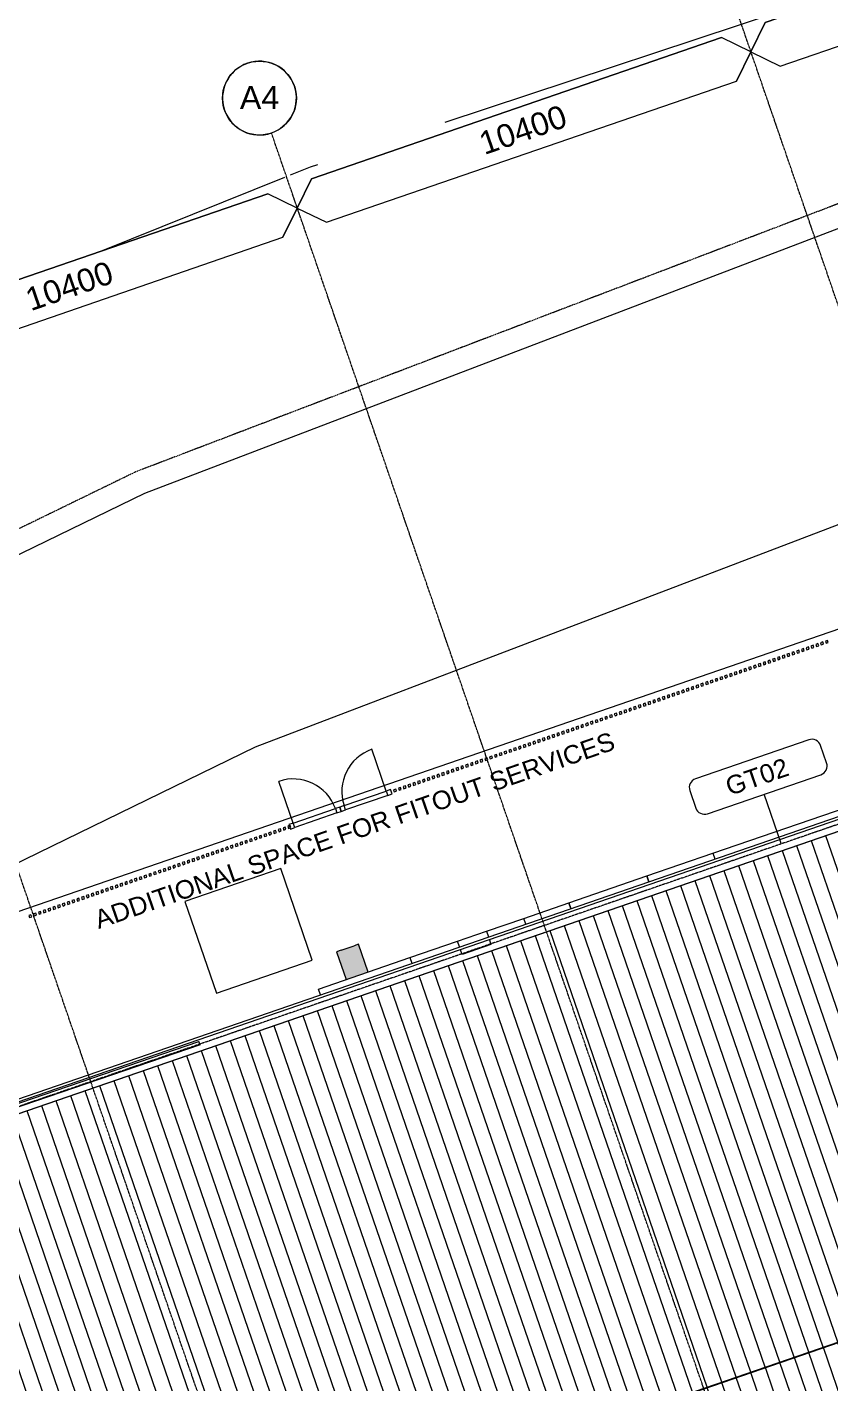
# Model space of a CAD drawing. Header units: millimetres. Extents: x -2478825 to -2336182, y 3945451 to 4053958.
# Drawn here: x -2441685 to -2424282, y 3995308 to 4024698 of the extents above; entities that cross this region are included whole.
import ezdxf

# ---------------------------------------------------------------- set-up
doc = ezdxf.new("R2010")
doc.units = ezdxf.units.MM
doc.linetypes.add('AEC_Double Dash', pattern=[39, 15, -4, 6, -4, 6, -4])
doc.linetypes.add('Grid Line', pattern=[21, 12, -3, 3, -3])
for name, color, linetype, lineweight in [('A-ANNO-NOTE', 131, 'Continuous', 5), ('A-DETL-GENF', 92, 'Continuous', 5), ('A-DOOR', 31, 'Continuous', 5), ('A-FLOR', 192, 'Continuous', 5), ('A-GENM', 13, 'Continuous', 5), ('A-GLAZ-CWMG', 51, 'Continuous', 5), ('A-ROOF', 132, 'Continuous', 5), ('A-ROOF-IDEN', 132, 'Continuous', 5), ('A-ROOF-OTLN', 132, 'Continuous', 5), ('A-ROOF-PATT', 132, 'Continuous', 5), ('C-PROP-LINE', 91, 'AEC_Double Dash', 13), ('C-TOPO', 7, 'Continuous', 5), ('G-ANNO-TEXT', 231, 'Continuous', 5), ('Q-SPCQ', 91, 'Continuous', 5), ('S-GRID', 1, 'Continuous', 5), ('S-GRID-IDEN', 1, 'Continuous', 5)]:
    doc.layers.add(name, color=color, linetype=linetype, lineweight=lineweight)
doc.styles.add('Arial', font='arial.ttf', dxfattribs={"height": 500})
doc.styles.add('Arial_1', font='arial.ttf', dxfattribs={"height": 400})

# ---------------------------------------------------------------- blocks, each defined once
blk = doc.blocks.new('Rectangular Mullion - 50 x 50mm-V1-ROOF - Part A')
at = {"layer": 'A-GLAZ-CWMG'}
for p, q in [((-25, -25), (-25, 25)), ((-25, 25), (25, 25)), ((25, 25), (25, -25)), ((25, -25), (-25, -25))]:
    blk.add_line(p, q, dxfattribs=at)
blk = doc.blocks.new('Mechanical - Condensers - Mechanical - Condensers-1249279-ROOF - Part A')
at = {"layer": 'A-GENM'}
for points in [[(-2434767, 4004052), (-2434673, 4004084), (-2434880, 4004687), (-2434975, 4004654), (-2434817, 4004196)], [(-2434673, 4004084), (-2434389, 4004182), (-2434597, 4004785), (-2434880, 4004687), (-2434713, 4004201)], [(-2434389, 4004182), (-2434294, 4004214), (-2434502, 4004817), (-2434597, 4004785), (-2434396, 4004201)]]:
    blk.add_hatch(color=256, dxfattribs=at).paths.add_polyline_path(points)
for p, q in [((-2436186, 4006458), (-2438266, 4005742)), ((-2435503, 4004473), (-2436186, 4006458)), ((-2438266, 4005742), (-2437583, 4003756)), ((-2434880, 4004687), (-2434975, 4004654)), ((-2434975, 4004654), (-2434767, 4004052)), ((-2434880, 4004687), (-2434597, 4004785)), ((-2434502, 4004817), (-2434597, 4004785)), ((-2434294, 4004214), (-2434502, 4004817)), ((-2437583, 4003756), (-2435503, 4004473))]:
    blk.add_line(p, q, dxfattribs=at)
blk = doc.blocks.new('Static Line_Sayfa_Metal Deck_Pan Mount - Up to 15 _ pitch - Max 2 Users-1845519-ROOF - Part A')
at = {"layer": 'Q-SPCQ'}
for p, q in [((-2356890, 4019336), (-2444629, 3989124)), ((-2444627, 3989116), (-2356888, 4019328))]:
    blk.add_line(p, q, dxfattribs=at)
blk = doc.blocks.new('Curtain_Wall_Batten_Door - Louvre Single Door-1889503-ROOF - Part A')
at = {"layer": 'A-DOOR'}
blk.add_line((483, -50), (483, -1008), dxfattribs=at)
blk.add_arc((483, -42), 966, 180.4813, 270, dxfattribs=at)
blk = doc.blocks.new('Rectangular Mullion - 100 x 100mm-1765089-ROOF - Part A')
at = {"layer": 'A-GLAZ-CWMG'}
for p, q in [((-2435916, 4007442), (-2435003, 4007757)), ((-2434970, 4007662), (-2435884, 4007347)), ((-2435003, 4007757), (-2434970, 4007662)), ((-2435884, 4007347), (-2435916, 4007442))]:
    blk.add_line(p, q, dxfattribs=at)
blk = doc.blocks.new('Rectangular Mullion - 100 x 100mm-1765060-ROOF - Part A')
at = {"layer": 'A-GLAZ-CWMG'}
for p, q in [((-100, -50), (-100, 50)), ((-100, 50), (0, 50)), ((0, 50), (0, -50)), ((0, -50), (-100, -50))]:
    blk.add_line(p, q, dxfattribs=at)
blk = doc.blocks.new('Rectangular Mullion - 100 x 100mm-1765061-ROOF - Part A')
at = {"layer": 'A-GLAZ-CWMG'}
for p, q in [((0, 50), (-100, 50)), ((-100, 50), (-100, -50)), ((0, -50), (0, 50)), ((-100, -50), (0, -50))]:
    blk.add_line(p, q, dxfattribs=at)
blk = doc.blocks.new('Skygate1 - Skygate-2245925-ROOF - Part A')
at = {"layer": 'A-GENM'}
for p, q in [((-2426818, 4006789), (-2403896, 4014682)), ((-2428247, 4006297), (-2426818, 4006789)), ((-2426818, 4006789), (-2426775, 4006666)), ((-2429938, 4005714), (-2428247, 4006297)), ((-2428247, 4006297), (-2428205, 4006173)), ((-2428205, 4006173), (-2428247, 4006297)), ((-2430916, 4005378), (-2429942, 4005713)), ((-2429942, 4005713), (-2429938, 4005714)), ((-2429942, 4005713), (-2429899, 4005590)), ((-2429896, 4005591), (-2429938, 4005714)), ((-2431728, 4005098), (-2430916, 4005378)), ((-2430874, 4005254), (-2430916, 4005378)), ((-2430874, 4005254), (-2430916, 4005378)), ((-2432356, 4004882), (-2431728, 4005098)), ((-2431728, 4005098), (-2431686, 4004975)), ((-2433388, 4004527), (-2432356, 4004882)), ((-2432314, 4004759), (-2432356, 4004882)), ((-2432257, 4004593), (-2432293, 4004697)), ((-2431629, 4004809), (-2432257, 4004593)), ((-2431664, 4004913), (-2431629, 4004809)), ((-2435367, 4003845), (-2433388, 4004527)), ((-2433388, 4004527), (-2433346, 4004403)), ((-2435325, 4003722), (-2435367, 4003845)), ((-2435325, 4003722), (-2435367, 4003845)), ((-2447225, 3999534), (-2437959, 4002708)), ((-2437935, 4002637), (-2447201, 3999463)), ((-2437959, 4002708), (-2437954, 4002710)), ((-2437935, 4002637), (-2437959, 4002708)), ((-2437930, 4002639), (-2437935, 4002637))]:
    blk.add_line(p, q, dxfattribs=at)
blk = doc.blocks.new('Rectangular Mullion - 50 x 50mm-V25-ROOF - Part A')
at = {"layer": 'A-GLAZ-CWMG'}
for p, q in [((-25, -25), (-25, 25)), ((-25, 25), (25, 25)), ((25, 25), (25, -25)), ((25, -25), (-25, -25))]:
    blk.add_line(p, q, dxfattribs=at)
blk = doc.blocks.new('Curtain_Wall_Batten_Door - Louvre Single Door-2548306-ROOF - Part A')
at = {"layer": 'A-DOOR'}
blk.add_line((483, 50), (483, 1008), dxfattribs=at)
blk.add_arc((483, 42), 966, 90, 179.5187, dxfattribs=at)
blk = doc.blocks.new('Rectangular Mullion - 100 x 100mm-2548304-ROOF - Part A')
at = {"layer": 'A-GLAZ-CWMG'}
for p, q in [((-2434813, 4007822), (-2433900, 4008136)), ((-2433867, 4008042), (-2434781, 4007727)), ((-2433900, 4008136), (-2433867, 4008042)), ((-2434781, 4007727), (-2434813, 4007822))]:
    blk.add_line(p, q, dxfattribs=at)
blk = doc.blocks.new('Rectangular Mullion - 100 x 100mm-1677029-ROOF - Part A')
at = {"layer": 'A-GLAZ-CWMG'}
for p, q in [((-100, -50), (-100, 50)), ((-100, 50), (0, 50)), ((0, 50), (0, -50)), ((0, -50), (-100, -50))]:
    blk.add_line(p, q, dxfattribs=at)
blk = doc.blocks.new('Rectangular Mullion - 100 x 100mm-1677030-ROOF - Part A')
at = {"layer": 'A-GLAZ-CWMG'}
for p, q in [((0, 50), (-100, 50)), ((-100, 50), (-100, -50)), ((0, -50), (0, 50)), ((-100, -50), (0, -50))]:
    blk.add_line(p, q, dxfattribs=at)
blk = doc.blocks.new('Family - ___-240017-ROOF - Part A')
at = {"layer": 'C-PROP-LINE'}
for p, q in [((-2421585, 4021829), (-2439332, 4015057)), ((-2439332, 4015057), (-2456193, 4006840))]:
    blk.add_line(p, q, dxfattribs=at)
blk = doc.blocks.new('Dimension - Grids _2D_ - 1-200-1063973-ROOF - Part A')
at = {"layer": 'A-DETL-GENF'}
for p, q in [((-4523, 500), (-5023, 0)), ((-5023, 0), (-4523, 500)), ((4877, 500), (-4523, 500)), ((-4523, 500), (4877, 500)), ((5377, 0), (4877, 500)), ((5377, 0), (4877, 500)), ((-5023, 0), (-4523, -500)), ((-5023, 0), (-4523, -500)), ((4877, -500), (5377, 0)), ((5377, 0), (4877, -500)), ((-4523, -500), (4877, -500)), ((-4523, -500), (4877, -500))]:
    blk.add_line(p, q, dxfattribs=at)
blk = doc.blocks.new('Grid - A1-203820-ROOF - Part A')
at = {"layer": 'S-GRID-IDEN'}
blk.add_circle((0, 0), 4, dxfattribs=at)
for start, end in [(360, 180), (180, 360)]:
    blk.add_arc((0, 0), 4, start, end, dxfattribs=at)
blk = doc.blocks.new('Gutter Tag - Roof Tag 15W-1593562-ROOF - Part A')
at = {"layer": 'A-ROOF-IDEN'}
for p, q in [((6.5, 2), (-6.5, 2)), ((-7.5, 1), (-7.5, -1)), ((7.5, -1), (7.5, 1)), ((-6.5, -2), (6.5, -2))]:
    blk.add_line(p, q, dxfattribs=at)
for centre, start, end in [((-6.5, 1), 90, 180), ((6.5, 1), 360, 90), ((-6.5, -1), 180, 270), ((6.5, -1), 270, 0)]:
    blk.add_arc(centre, 1, start, end, dxfattribs=at)

msp = doc.modelspace()

# ---------------------------------------------------------------- hatches: boundary and pattern name
at = {"layer": 'A-ROOF-PATT'}
h = msp.add_hatch(dxfattribs=at)
h.set_pattern_fill('FP_2', color=256, style=0, pattern_type=2)
h.set_pattern_definition([(289, (-11344.07, 32944.8), (314.857686, 108.414195), [])])
h.paths.add_polyline_path([(-2452645, 3976761), (-2347469, 4012977), (-2347478, 4013009), (-2353742, 4031486), (-2459017, 3995236), (-2452861, 3977388)])
h.paths.add_polyline_path([(-2449020, 3987609), (-2449020, 3987611), (-2449019, 3987610)])
h.paths.add_polyline_path([(-2446492, 3988481), (-2446491, 3988482), (-2446491, 3988481)])
h.paths.add_polyline_path([(-2355845, 4019694), (-2355845, 4019695), (-2355844, 4019695)])
h.paths.add_polyline_path([(-2353316, 4020564), (-2353315, 4020566), (-2353315, 4020565)])
h.paths.add_polyline_path([(-2450316, 3986980), (-2450402, 3987232), (-2449881, 3987411), (-2449850, 3987324), (-2449703, 3987375), (-2449427, 3987470), (-2449421, 3987473), (-2444766, 3989078), (-2444780, 3989119), (-2444734, 3989135), (-2444723, 3989141), (-2444723, 3989144), (-2444565, 3989198), (-2444565, 3989198), (-2444551, 3989198), (-2444506, 3989213), (-2444491, 3989171), (-2439282, 3990965), (-2439297, 3991007), (-2439250, 3991023), (-2439239, 3991029), (-2439239, 3991032), (-2439082, 3991086), (-2439082, 3991086), (-2439067, 3991086), (-2439022, 3991102), (-2439008, 3991060), (-2433798, 3992853), (-2433813, 3992895), (-2433767, 3992912), (-2433756, 3992918), (-2433756, 3992920), (-2433598, 3992974), (-2433598, 3992974), (-2433584, 3992974), (-2433539, 3992990), (-2433524, 3992948), (-2428315, 3994742), (-2428329, 3994784), (-2428283, 3994800), (-2428272, 3994806), (-2428272, 3994808), (-2428114, 3994862), (-2428114, 3994862), (-2428100, 3994863), (-2428055, 3994878), (-2428041, 3994836), (-2422831, 3996630), (-2422846, 3996672), (-2422800, 3996688), (-2422789, 3996694), (-2422789, 3996696), (-2422631, 3996750), (-2422631, 3996751), (-2422617, 3996751), (-2422572, 3996766), (-2422557, 3996724), (-2417348, 3998518), (-2417362, 3998560), (-2417316, 3998576), (-2417305, 3998582), (-2417305, 3998584), (-2417147, 3998638), (-2417147, 3998639), (-2417133, 3998639), (-2417088, 3998654), (-2417074, 3998612), (-2411864, 4000406), (-2411879, 4000448), (-2411832, 4000464), (-2411822, 4000470), (-2411821, 4000473), (-2411664, 4000527), (-2411664, 4000527), (-2411647, 4000528), (-2411604, 4000543), (-2411590, 4000501), (-2406381, 4002294), (-2406395, 4002336), (-2406349, 4002353), (-2406338, 4002358), (-2406338, 4002361), (-2406180, 4002415), (-2406180, 4002415), (-2406166, 4002415), (-2406121, 4002431), (-2406106, 4002389), (-2400897, 4004183), (-2400912, 4004225), (-2400865, 4004241), (-2400854, 4004247), (-2400854, 4004249), (-2400697, 4004303), (-2400697, 4004303), (-2400682, 4004304), (-2400637, 4004319), (-2400623, 4004277), (-2395413, 4006071), (-2395428, 4006113), (-2395382, 4006129), (-2395371, 4006135), (-2395371, 4006137), (-2395213, 4006191), (-2395213, 4006191), (-2395199, 4006192), (-2395154, 4006207), (-2395139, 4006165), (-2389930, 4007959), (-2389944, 4008001), (-2389898, 4008017), (-2389887, 4008023), (-2389887, 4008025), (-2389729, 4008079), (-2389729, 4008080), (-2389715, 4008080), (-2389670, 4008095), (-2389656, 4008053), (-2384446, 4009847), (-2384461, 4009889), (-2384415, 4009905), (-2384404, 4009911), (-2384404, 4009914), (-2384246, 4009968), (-2384246, 4009968), (-2384232, 4009968), (-2384187, 4009984), (-2384172, 4009942), (-2378963, 4011735), (-2378977, 4011777), (-2378931, 4011794), (-2378920, 4011799), (-2378920, 4011802), (-2378762, 4011856), (-2378762, 4011856), (-2378748, 4011856), (-2378703, 4011872), (-2378689, 4011830), (-2373479, 4013623), (-2373494, 4013665), (-2373447, 4013682), (-2373437, 4013688), (-2373436, 4013690), (-2373279, 4013744), (-2373279, 4013744), (-2373265, 4013745), (-2373219, 4013760), (-2373205, 4013718), (-2367996, 4015512), (-2368010, 4015554), (-2367964, 4015570), (-2367953, 4015576), (-2367953, 4015578), (-2367795, 4015632), (-2367795, 4015632), (-2367781, 4015633), (-2367736, 4015648), (-2367721, 4015606), (-2362512, 4017400), (-2362527, 4017442), (-2362480, 4017458), (-2362469, 4017464), (-2362469, 4017466), (-2362312, 4017520), (-2362312, 4017521), (-2362297, 4017521), (-2362252, 4017536), (-2362238, 4017494), (-2357028, 4019288), (-2357042, 4019330), (-2356997, 4019346), (-2356986, 4019352), (-2356986, 4019355), (-2356828, 4019409), (-2356828, 4019409), (-2356814, 4019409), (-2356769, 4019424), (-2356754, 4019382), (-2351668, 4021133), (-2351698, 4021219), (-2351176, 4021399), (-2351090, 4021147), (-2351612, 4020968), (-2351666, 4021125), (-2352236, 4020928), (-2356752, 4019375), (-2356704, 4019236), (-2356751, 4019220), (-2356764, 4019223), (-2356765, 4019220), (-2356765, 4019219), (-2356922, 4019166), (-2356922, 4019166), (-2356933, 4019157), (-2356978, 4019142), (-2357026, 4019281), (-2362235, 4017487), (-2362187, 4017348), (-2362235, 4017332), (-2362247, 4017334), (-2362248, 4017332), (-2362249, 4017331), (-2362405, 4017278), (-2362405, 4017278), (-2362417, 4017269), (-2362462, 4017253), (-2362509, 4017392), (-2367719, 4015599), (-2367671, 4015460), (-2367719, 4015444), (-2367731, 4015446), (-2367732, 4015443), (-2367733, 4015443), (-2367889, 4015390), (-2367889, 4015389), (-2367900, 4015381), (-2367945, 4015365), (-2367993, 4015504), (-2373202, 4013710), (-2373155, 4013572), (-2373202, 4013556), (-2373215, 4013558), (-2373216, 4013555), (-2373216, 4013555), (-2373372, 4013502), (-2373372, 4013501), (-2373384, 4013493), (-2373429, 4013477), (-2373477, 4013616), (-2378686, 4011822), (-2378638, 4011683), (-2378686, 4011668), (-2378698, 4011670), (-2378699, 4011667), (-2378700, 4011667), (-2378856, 4011613), (-2378856, 4011613), (-2378867, 4011604), (-2378912, 4011589), (-2378960, 4011728), (-2384170, 4009934), (-2384122, 4009795), (-2384169, 4009780), (-2384182, 4009782), (-2384183, 4009779), (-2384183, 4009779), (-2384340, 4009725), (-2384340, 4009725), (-2384351, 4009716), (-2384396, 4009701), (-2384444, 4009840), (-2389653, 4008046), (-2389605, 4007907), (-2389653, 4007891), (-2389665, 4007893), (-2389666, 4007891), (-2389667, 4007890), (-2389823, 4007837), (-2389823, 4007837), (-2389834, 4007828), (-2389879, 4007813), (-2389927, 4007951), (-2395137, 4006158), (-2395089, 4006019), (-2395136, 4006003), (-2395149, 4006005), (-2395150, 4006002), (-2395153, 4006001), (-2395307, 4005949), (-2395307, 4005948), (-2395318, 4005940), (-2395363, 4005924), (-2395411, 4006063), (-2400620, 4004269), (-2400572, 4004131), (-2400620, 4004115), (-2400632, 4004117), (-2400633, 4004114), (-2400634, 4004114), (-2400790, 4004061), (-2400790, 4004060), (-2400802, 4004052), (-2400847, 4004036), (-2400894, 4004175), (-2406104, 4002381), (-2406056, 4002242), (-2406104, 4002227), (-2406116, 4002229), (-2406117, 4002226), (-2406118, 4002226), (-2406274, 4002172), (-2406274, 4002172), (-2406285, 4002163), (-2406330, 4002148), (-2406378, 4002287), (-2411587, 4000493), (-2411540, 4000354), (-2411587, 4000339), (-2411600, 4000341), (-2411601, 4000338), (-2411601, 4000338), (-2411757, 4000284), (-2411757, 4000284), (-2411769, 4000275), (-2411814, 4000260), (-2411862, 4000399), (-2417071, 3998605), (-2417023, 3998466), (-2417071, 3998450), (-2417083, 3998452), (-2417084, 3998450), (-2417085, 3998449), (-2417241, 3998396), (-2417241, 3998396), (-2417252, 3998387), (-2417297, 3998372), (-2417345, 3998510), (-2422555, 3996717), (-2422507, 3996578), (-2422554, 3996562), (-2422567, 3996564), (-2422568, 3996562), (-2422568, 3996561), (-2422725, 3996508), (-2422725, 3996508), (-2422736, 3996499), (-2422781, 3996483), (-2422829, 3996622), (-2428038, 3994828), (-2427990, 3994690), (-2428038, 3994674), (-2428050, 3994676), (-2428051, 3994673), (-2428052, 3994673), (-2428208, 3994620), (-2428208, 3994619), (-2428219, 3994611), (-2428264, 3994595), (-2428312, 3994734), (-2433522, 3992940), (-2433474, 3992801), (-2433521, 3992786), (-2433534, 3992788), (-2433535, 3992785), (-2433535, 3992785), (-2433692, 3992732), (-2433692, 3992731), (-2433703, 3992723), (-2433748, 3992707), (-2433796, 3992846), (-2439005, 3991052), (-2438957, 3990913), (-2439005, 3990898), (-2439017, 3990900), (-2439018, 3990897), (-2439019, 3990897), (-2439175, 3990843), (-2439175, 3990843), (-2439187, 3990834), (-2439232, 3990819), (-2439279, 3990958), (-2444489, 3989164), (-2444441, 3989025), (-2444489, 3989009), (-2444501, 3989012), (-2444502, 3989009), (-2444503, 3989008), (-2444659, 3988955), (-2444659, 3988955), (-2444670, 3988946), (-2444715, 3988931), (-2444765, 3989070), (-2444930, 3989012), (-2449848, 3987316), (-2449794, 3987159), (-2450315, 3986980)])
h.paths.add_polyline_path([(-2448138, 3987908), (-2448127, 3987910), (-2448136, 3987908)])
h.paths.add_polyline_path([(-2445249, 3988903), (-2445238, 3988906), (-2445247, 3988904)])
h.paths.add_polyline_path([(-2354962, 4019992), (-2354952, 4019994), (-2354961, 4019992)])
h.paths.add_polyline_path([(-2352072, 4020986), (-2352062, 4020988), (-2352071, 4020986)])

# ---------------------------------------------------------------- linework, layer by layer
at = {"layer": 'A-FLOR'}
for p, q in [((-2439133, 4014597), (-2421411, 4021360)), ((-2419330, 4015733), (-2436744, 4009087)), ((-2459382, 4004730), (-2439133, 4014597)), ((-2416445, 4014284), (-2448810, 4003140)), ((-2436744, 4009087), (-2453778, 4000786))]:
    msp.add_line(p, q, dxfattribs=at)
at = {"layer": 'A-ROOF'}
msp.add_line((-2353742, 4031486), (-2459017, 3995236), dxfattribs=at)
at = {"layer": 'A-ROOF-IDEN'}
msp.add_line((-2425337, 4006998), (-2425706, 4008069), dxfattribs=at)
at = {"layer": 'A-ROOF-OTLN'}
for p, q in [((-2459365, 3995444), (-2353843, 4031779)), ((-2353822, 4031717), (-2459344, 3995382)), ((-2459266, 3995156), (-2354127, 4031359))]:
    msp.add_line(p, q, dxfattribs=at)
at = {"layer": 'C-TOPO'}
for p, q in [((-2432621, 4022636), (-2420431, 4026673)), ((-2435540, 4021670), (-2435380, 4021722)), ((-2440090, 4019838), (-2436100, 4021444)), ((-2435977, 4021493), (-2435540, 4021670))]:
    msp.add_line(p, q, dxfattribs=at)
at = {"layer": 'S-GRID', "linetype": 'Grid Line'}
for p, q in [((-2354085, 4031526), (-2477051, 3989185)), ((-2404982, 3963140), (-2426554, 4025789)), ((-2414816, 3959754), (-2436388, 4022403)), ((-2424649, 3956368), (-2446221, 4019017))]:
    msp.add_line(p, q, dxfattribs=at)

# ---------------------------------------------------------------- block references
at = {"layer": 'A-DETL-GENF', "rotation": 19.00040712023049}
for p in [(-2421245, 4025798), (-2431079, 4022412), (-2440912, 4019026)]:
    msp.add_blockref('Dimension - Grids _2D_ - 1-200-1063973-ROOF - Part A', p, dxfattribs=at)
at = {"layer": 'A-DOOR'}
for name, p, rotation in [('Curtain_Wall_Batten_Door - Louvre Single Door-2548306-ROOF - Part A', (-2434340, 4007932), 19.00040712023325), ('Curtain_Wall_Batten_Door - Louvre Single Door-1889503-ROOF - Part A', (-2435443, 4007552), 199.0004071202379)]:
    msp.add_blockref(name, p, dxfattribs=dict(at, rotation=rotation))
at = {"layer": 'A-GENM'}
for name in ['Mechanical - Condensers - Mechanical - Condensers-1249279-ROOF - Part A', 'Skygate1 - Skygate-2245925-ROOF - Part A']:
    msp.add_blockref(name, (0, 0), dxfattribs=at)
at = {"layer": 'A-GLAZ-CWMG', "extrusion": (0, 0, -1)}
for name, p, rotation in [('Rectangular Mullion - 50 x 50mm-V1-ROOF - Part A', (2424348, 4011372), 160.9995928798067), ('Rectangular Mullion - 50 x 50mm-V1-ROOF - Part A', (2425180, 4011086), 160.9995928798067), ('Rectangular Mullion - 50 x 50mm-V1-ROOF - Part A', (2425076, 4011122), 160.9995928798067), ('Rectangular Mullion - 50 x 50mm-V1-ROOF - Part A', (2424972, 4011158), 160.9995928798067), ('Rectangular Mullion - 50 x 50mm-V1-ROOF - Part A', (2424868, 4011193), 160.9995928798067), ('Rectangular Mullion - 50 x 50mm-V1-ROOF - Part A', (2424764, 4011229), 160.9995928798067), ('Rectangular Mullion - 50 x 50mm-V1-ROOF - Part A', (2424660, 4011265), 160.9995928798067), ('Rectangular Mullion - 50 x 50mm-V1-ROOF - Part A', (2424556, 4011301), 160.9995928798067), ('Rectangular Mullion - 50 x 50mm-V1-ROOF - Part A', (2424452, 4011337), 160.9995928798067), ('Rectangular Mullion - 50 x 50mm-V1-ROOF - Part A', (2426012, 4010799), 160.9995928798067), ('Rectangular Mullion - 50 x 50mm-V1-ROOF - Part A', (2425908, 4010835), 160.9995928798067), ('Rectangular Mullion - 50 x 50mm-V1-ROOF - Part A', (2425804, 4010871), 160.9995928798067), ('Rectangular Mullion - 50 x 50mm-V1-ROOF - Part A', (2425700, 4010907), 160.9995928798067), ('Rectangular Mullion - 50 x 50mm-V1-ROOF - Part A', (2425596, 4010943), 160.9995928798067), ('Rectangular Mullion - 50 x 50mm-V1-ROOF - Part A', (2425492, 4010978), 160.9995928798067), ('Rectangular Mullion - 50 x 50mm-V1-ROOF - Part A', (2425388, 4011014), 160.9995928798067), ('Rectangular Mullion - 50 x 50mm-V1-ROOF - Part A', (2425284, 4011050), 160.9995928798067), ('Rectangular Mullion - 50 x 50mm-V1-ROOF - Part A', (2426844, 4010513), 160.9995928798067), ('Rectangular Mullion - 50 x 50mm-V1-ROOF - Part A', (2426740, 4010549), 160.9995928798067), ('Rectangular Mullion - 50 x 50mm-V1-ROOF - Part A', (2426636, 4010584), 160.9995928798067), ('Rectangular Mullion - 50 x 50mm-V1-ROOF - Part A', (2426532, 4010620), 160.9995928798067), ('Rectangular Mullion - 50 x 50mm-V1-ROOF - Part A', (2426428, 4010656), 160.9995928798067), ('Rectangular Mullion - 50 x 50mm-V1-ROOF - Part A', (2426324, 4010692), 160.9995928798067), ('Rectangular Mullion - 50 x 50mm-V1-ROOF - Part A', (2426220, 4010728), 160.9995928798067), ('Rectangular Mullion - 50 x 50mm-V1-ROOF - Part A', (2426116, 4010764), 160.9995928798067), ('Rectangular Mullion - 50 x 50mm-V1-ROOF - Part A', (2427676, 4010226), 160.9995928798067), ('Rectangular Mullion - 50 x 50mm-V1-ROOF - Part A', (2427572, 4010262), 160.9995928798067), ('Rectangular Mullion - 50 x 50mm-V1-ROOF - Part A', (2427468, 4010298), 160.9995928798067), ('Rectangular Mullion - 50 x 50mm-V1-ROOF - Part A', (2427364, 4010334), 160.9995928798067), ('Rectangular Mullion - 50 x 50mm-V1-ROOF - Part A', (2427260, 4010370), 160.9995928798067), ('Rectangular Mullion - 50 x 50mm-V1-ROOF - Part A', (2427156, 4010405), 160.9995928798067), ('Rectangular Mullion - 50 x 50mm-V1-ROOF - Part A', (2427052, 4010441), 160.9995928798067), ('Rectangular Mullion - 50 x 50mm-V1-ROOF - Part A', (2426948, 4010477), 160.9995928798067), ('Rectangular Mullion - 50 x 50mm-V1-ROOF - Part A', (2428612, 4009904), 160.9995928798067), ('Rectangular Mullion - 50 x 50mm-V1-ROOF - Part A', (2428508, 4009940), 160.9995928798067), ('Rectangular Mullion - 50 x 50mm-V1-ROOF - Part A', (2428404, 4009976), 160.9995928798067), ('Rectangular Mullion - 50 x 50mm-V1-ROOF - Part A', (2428300, 4010011), 160.9995928798067), ('Rectangular Mullion - 50 x 50mm-V1-ROOF - Part A', (2428196, 4010047), 160.9995928798067), ('Rectangular Mullion - 50 x 50mm-V1-ROOF - Part A', (2428092, 4010083), 160.9995928798067), ('Rectangular Mullion - 50 x 50mm-V1-ROOF - Part A', (2427988, 4010119), 160.9995928798067), ('Rectangular Mullion - 50 x 50mm-V1-ROOF - Part A', (2427884, 4010155), 160.9995928798067), ('Rectangular Mullion - 50 x 50mm-V1-ROOF - Part A', (2427780, 4010191), 160.9995928798067), ('Rectangular Mullion - 50 x 50mm-V1-ROOF - Part A', (2429444, 4009618), 160.9995928798067), ('Rectangular Mullion - 50 x 50mm-V1-ROOF - Part A', (2429340, 4009653), 160.9995928798067), ('Rectangular Mullion - 50 x 50mm-V1-ROOF - Part A', (2429236, 4009689), 160.9995928798067), ('Rectangular Mullion - 50 x 50mm-V1-ROOF - Part A', (2429132, 4009725), 160.9995928798067), ('Rectangular Mullion - 50 x 50mm-V1-ROOF - Part A', (2429028, 4009761), 160.9995928798067), ('Rectangular Mullion - 50 x 50mm-V1-ROOF - Part A', (2428924, 4009797), 160.9995928798067), ('Rectangular Mullion - 50 x 50mm-V1-ROOF - Part A', (2428820, 4009832), 160.9995928798067), ('Rectangular Mullion - 50 x 50mm-V1-ROOF - Part A', (2428716, 4009868), 160.9995928798067), ('Rectangular Mullion - 50 x 50mm-V1-ROOF - Part A', (2430276, 4009331), 160.9995928798067), ('Rectangular Mullion - 50 x 50mm-V1-ROOF - Part A', (2430172, 4009367), 160.9995928798067), ('Rectangular Mullion - 50 x 50mm-V1-ROOF - Part A', (2430068, 4009403), 160.9995928798067), ('Rectangular Mullion - 50 x 50mm-V1-ROOF - Part A', (2429964, 4009438), 160.9995928798067), ('Rectangular Mullion - 50 x 50mm-V1-ROOF - Part A', (2429860, 4009474), 160.9995928798067), ('Rectangular Mullion - 50 x 50mm-V1-ROOF - Part A', (2429756, 4009510), 160.9995928798067), ('Rectangular Mullion - 50 x 50mm-V1-ROOF - Part A', (2429652, 4009546), 160.9995928798067), ('Rectangular Mullion - 50 x 50mm-V1-ROOF - Part A', (2429548, 4009582), 160.9995928798067), ('Rectangular Mullion - 50 x 50mm-V1-ROOF - Part A', (2431108, 4009045), 160.9995928798067), ('Rectangular Mullion - 50 x 50mm-V1-ROOF - Part A', (2431004, 4009080), 160.9995928798067), ('Rectangular Mullion - 50 x 50mm-V1-ROOF - Part A', (2430900, 4009116), 160.9995928798067), ('Rectangular Mullion - 50 x 50mm-V1-ROOF - Part A', (2430796, 4009152), 160.9995928798067), ('Rectangular Mullion - 50 x 50mm-V1-ROOF - Part A', (2430692, 4009188), 160.9995928798067), ('Rectangular Mullion - 50 x 50mm-V1-ROOF - Part A', (2430588, 4009224), 160.9995928798067), ('Rectangular Mullion - 50 x 50mm-V1-ROOF - Part A', (2430484, 4009259), 160.9995928798067), ('Rectangular Mullion - 50 x 50mm-V1-ROOF - Part A', (2430380, 4009295), 160.9995928798067), ('Rectangular Mullion - 50 x 50mm-V1-ROOF - Part A', (2431940, 4008758), 160.9995928798067), ('Rectangular Mullion - 50 x 50mm-V1-ROOF - Part A', (2431836, 4008794), 160.9995928798067), ('Rectangular Mullion - 50 x 50mm-V1-ROOF - Part A', (2431732, 4008830), 160.9995928798067), ('Rectangular Mullion - 50 x 50mm-V1-ROOF - Part A', (2431628, 4008865), 160.9995928798067), ('Rectangular Mullion - 50 x 50mm-V1-ROOF - Part A', (2431524, 4008901), 160.9995928798067), ('Rectangular Mullion - 50 x 50mm-V1-ROOF - Part A', (2431420, 4008937), 160.9995928798067), ('Rectangular Mullion - 50 x 50mm-V1-ROOF - Part A', (2431316, 4008973), 160.9995928798067), ('Rectangular Mullion - 50 x 50mm-V1-ROOF - Part A', (2431212, 4009009), 160.9995928798067), ('Rectangular Mullion - 50 x 50mm-V1-ROOF - Part A', (2432877, 4008436), 160.9995928798067), ('Rectangular Mullion - 50 x 50mm-V1-ROOF - Part A', (2432773, 4008472), 160.9995928798067), ('Rectangular Mullion - 50 x 50mm-V1-ROOF - Part A', (2432669, 4008507), 160.9995928798067), ('Rectangular Mullion - 50 x 50mm-V1-ROOF - Part A', (2432565, 4008543), 160.9995928798067), ('Rectangular Mullion - 50 x 50mm-V1-ROOF - Part A', (2432461, 4008579), 160.9995928798067), ('Rectangular Mullion - 50 x 50mm-V1-ROOF - Part A', (2432357, 4008615), 160.9995928798067), ('Rectangular Mullion - 50 x 50mm-V1-ROOF - Part A', (2432253, 4008651), 160.9995928798067), ('Rectangular Mullion - 50 x 50mm-V1-ROOF - Part A', (2432149, 4008686), 160.9995928798067), ('Rectangular Mullion - 50 x 50mm-V1-ROOF - Part A', (2432044, 4008722), 160.9995928798067), ('Rectangular Mullion - 50 x 50mm-V1-ROOF - Part A', (2433709, 4008149), 160.9995928798067), ('Rectangular Mullion - 50 x 50mm-V1-ROOF - Part A', (2433605, 4008185), 160.9995928798067), ('Rectangular Mullion - 50 x 50mm-V1-ROOF - Part A', (2433501, 4008221), 160.9995928798067), ('Rectangular Mullion - 50 x 50mm-V1-ROOF - Part A', (2433397, 4008257), 160.9995928798067), ('Rectangular Mullion - 50 x 50mm-V1-ROOF - Part A', (2433293, 4008292), 160.9995928798067), ('Rectangular Mullion - 50 x 50mm-V1-ROOF - Part A', (2433189, 4008328), 160.9995928798067), ('Rectangular Mullion - 50 x 50mm-V1-ROOF - Part A', (2433085, 4008364), 160.9995928798067), ('Rectangular Mullion - 50 x 50mm-V1-ROOF - Part A', (2432981, 4008400), 160.9995928798067), ('Rectangular Mullion - 100 x 100mm-1677029-ROOF - Part A', (2433789, 4008122), 160.9995928797667), ('Rectangular Mullion - 50 x 50mm-V1-ROOF - Part A', (2436209, 4007288), 160.9995928798051), ('Rectangular Mullion - 50 x 50mm-V1-ROOF - Part A', (2436105, 4007324), 160.9995928798051), ('Rectangular Mullion - 50 x 50mm-V25-ROOF - Part A', (2436001, 4007360), 160.9995928798051), ('Rectangular Mullion - 100 x 100mm-1765060-ROOF - Part A', (2435994, 4007362), 340.9995928797622), ('Rectangular Mullion - 50 x 50mm-V1-ROOF - Part A', (2437145, 4006966), 160.9995928798051), ('Rectangular Mullion - 50 x 50mm-V1-ROOF - Part A', (2437041, 4007002), 160.9995928798051), ('Rectangular Mullion - 50 x 50mm-V1-ROOF - Part A', (2436937, 4007037), 160.9995928798051), ('Rectangular Mullion - 50 x 50mm-V1-ROOF - Part A', (2436833, 4007073), 160.9995928798051), ('Rectangular Mullion - 50 x 50mm-V1-ROOF - Part A', (2436729, 4007109), 160.9995928798051), ('Rectangular Mullion - 50 x 50mm-V1-ROOF - Part A', (2436625, 4007145), 160.9995928798051), ('Rectangular Mullion - 50 x 50mm-V1-ROOF - Part A', (2436521, 4007181), 160.9995928798051), ('Rectangular Mullion - 50 x 50mm-V1-ROOF - Part A', (2436417, 4007216), 160.9995928798051), ('Rectangular Mullion - 50 x 50mm-V1-ROOF - Part A', (2436313, 4007252), 160.9995928798051), ('Rectangular Mullion - 50 x 50mm-V1-ROOF - Part A', (2437978, 4006679), 160.9995928798051), ('Rectangular Mullion - 50 x 50mm-V1-ROOF - Part A', (2437874, 4006715), 160.9995928798051), ('Rectangular Mullion - 50 x 50mm-V1-ROOF - Part A', (2437770, 4006751), 160.9995928798051), ('Rectangular Mullion - 50 x 50mm-V1-ROOF - Part A', (2437665, 4006787), 160.9995928798051), ('Rectangular Mullion - 50 x 50mm-V1-ROOF - Part A', (2437561, 4006823), 160.9995928798051), ('Rectangular Mullion - 50 x 50mm-V1-ROOF - Part A', (2437457, 4006858), 160.9995928798051), ('Rectangular Mullion - 50 x 50mm-V1-ROOF - Part A', (2437353, 4006894), 160.9995928798051), ('Rectangular Mullion - 50 x 50mm-V1-ROOF - Part A', (2437249, 4006930), 160.9995928798051), ('Rectangular Mullion - 50 x 50mm-V1-ROOF - Part A', (2438810, 4006393), 160.9995928798051), ('Rectangular Mullion - 50 x 50mm-V1-ROOF - Part A', (2438706, 4006429), 160.9995928798051), ('Rectangular Mullion - 50 x 50mm-V1-ROOF - Part A', (2438602, 4006464), 160.9995928798051), ('Rectangular Mullion - 50 x 50mm-V1-ROOF - Part A', (2438498, 4006500), 160.9995928798051), ('Rectangular Mullion - 50 x 50mm-V1-ROOF - Part A', (2438394, 4006536), 160.9995928798051), ('Rectangular Mullion - 50 x 50mm-V1-ROOF - Part A', (2438290, 4006572), 160.9995928798051), ('Rectangular Mullion - 50 x 50mm-V1-ROOF - Part A', (2438186, 4006608), 160.9995928798051), ('Rectangular Mullion - 50 x 50mm-V1-ROOF - Part A', (2438082, 4006643), 160.9995928798051), ('Rectangular Mullion - 50 x 50mm-V1-ROOF - Part A', (2439642, 4006106), 160.9995928798051), ('Rectangular Mullion - 50 x 50mm-V1-ROOF - Part A', (2439538, 4006142), 160.9995928798051), ('Rectangular Mullion - 50 x 50mm-V1-ROOF - Part A', (2439434, 4006178), 160.9995928798051), ('Rectangular Mullion - 50 x 50mm-V1-ROOF - Part A', (2439330, 4006214), 160.9995928798051), ('Rectangular Mullion - 50 x 50mm-V1-ROOF - Part A', (2439226, 4006249), 160.9995928798051), ('Rectangular Mullion - 50 x 50mm-V1-ROOF - Part A', (2439122, 4006285), 160.9995928798051), ('Rectangular Mullion - 50 x 50mm-V1-ROOF - Part A', (2439018, 4006321), 160.9995928798051), ('Rectangular Mullion - 50 x 50mm-V1-ROOF - Part A', (2438914, 4006357), 160.9995928798051), ('Rectangular Mullion - 50 x 50mm-V1-ROOF - Part A', (2440474, 4005820), 160.9995928798051), ('Rectangular Mullion - 50 x 50mm-V1-ROOF - Part A', (2440370, 4005856), 160.9995928798051), ('Rectangular Mullion - 50 x 50mm-V1-ROOF - Part A', (2440266, 4005891), 160.9995928798051), ('Rectangular Mullion - 50 x 50mm-V1-ROOF - Part A', (2440162, 4005927), 160.9995928798051), ('Rectangular Mullion - 50 x 50mm-V1-ROOF - Part A', (2440058, 4005963), 160.9995928798051), ('Rectangular Mullion - 50 x 50mm-V1-ROOF - Part A', (2439954, 4005999), 160.9995928798051), ('Rectangular Mullion - 50 x 50mm-V1-ROOF - Part A', (2439850, 4006035), 160.9995928798051), ('Rectangular Mullion - 50 x 50mm-V1-ROOF - Part A', (2439746, 4006070), 160.9995928798051), ('Rectangular Mullion - 50 x 50mm-V1-ROOF - Part A', (2441410, 4005497), 160.9995928798051), ('Rectangular Mullion - 50 x 50mm-V1-ROOF - Part A', (2441306, 4005533), 160.9995928798051), ('Rectangular Mullion - 50 x 50mm-V1-ROOF - Part A', (2441202, 4005569), 160.9995928798051), ('Rectangular Mullion - 50 x 50mm-V1-ROOF - Part A', (2441098, 4005605), 160.9995928798051), ('Rectangular Mullion - 50 x 50mm-V1-ROOF - Part A', (2440994, 4005641), 160.9995928798051), ('Rectangular Mullion - 50 x 50mm-V1-ROOF - Part A', (2440890, 4005676), 160.9995928798051), ('Rectangular Mullion - 50 x 50mm-V1-ROOF - Part A', (2440786, 4005712), 160.9995928798051), ('Rectangular Mullion - 50 x 50mm-V1-ROOF - Part A', (2440682, 4005748), 160.9995928798051), ('Rectangular Mullion - 50 x 50mm-V1-ROOF - Part A', (2440578, 4005784), 160.9995928798051), ('Rectangular Mullion - 50 x 50mm-V1-ROOF - Part A', (2441618, 4005426), 160.9995928798051), ('Rectangular Mullion - 50 x 50mm-V1-ROOF - Part A', (2441514, 4005462), 160.9995928798051)]:
    msp.add_blockref(name, p, dxfattribs=dict(at, rotation=rotation))
at = {"layer": 'A-GLAZ-CWMG'}
for name in ['Rectangular Mullion - 100 x 100mm-2548304-ROOF - Part A', 'Rectangular Mullion - 100 x 100mm-1765089-ROOF - Part A']:
    msp.add_blockref(name, (0, 0), dxfattribs=at)
for name, rotation in [('Rectangular Mullion - 100 x 100mm-1765061-ROOF - Part A', 19.00040712023784), ('Rectangular Mullion - 100 x 100mm-1677030-ROOF - Part A', 199.0004071202332)]:
    msp.add_blockref(name, (-2434892, 4007742), dxfattribs=dict(at, rotation=rotation))
at = {"layer": 'A-ROOF-IDEN', "xscale": 199.9999999999998, "yscale": 199.9999999999998, "zscale": 199.9999999999998, "rotation": 19.00040712022332}
msp.add_blockref('Gutter Tag - Roof Tag 15W-1593562-ROOF - Part A', (-2425836, 4008447), dxfattribs=at)
at = {"layer": 'C-PROP-LINE'}
msp.add_blockref('Family - ___-240017-ROOF - Part A', (0, 0), dxfattribs=at)
at = {"layer": 'Q-SPCQ'}
msp.add_blockref('Static Line_Sayfa_Metal Deck_Pan Mount - Up to 15 _ pitch - Max 2 Users-1845519-ROOF - Part A', (0, 0), dxfattribs=at)
at = {"layer": 'S-GRID-IDEN', "xscale": 199.9999999999999, "yscale": 199.9999999999999, "zscale": 199.9999999999999, "rotation": 19.00040712021537}
msp.add_blockref('Grid - A1-203820-ROOF - Part A', (-2436648, 4023159), dxfattribs=at)

# ---------------------------------------------------------------- texts
at = {"layer": 'A-ANNO-NOTE', "char_height": 500, "width": 2324.89, "attachment_point": 1, "rotation": 19.0004, "style": 'Arial'}
for insert in [(-2431937, 4022395), (-2441771, 4019009)]:
    msp.add_mtext('10400', dxfattribs=dict(at, insert=insert))
at = {"layer": 'G-ANNO-TEXT', "color": 7, "insert": (-2440266, 4005523), "char_height": 400, "width": 14686.92, "attachment_point": 1, "rotation": 19.187, "style": 'Arial_1'}
msp.add_mtext('ADDITIONAL SPACE FOR FITOUT SERVICES', dxfattribs=at)
at = {"layer": 'S-GRID-IDEN', "insert": (-2437073, 4023422), "char_height": 500, "width": 1026.16, "attachment_point": 1, "style": 'Arial'}
msp.add_mtext('A4', dxfattribs=at)

# ---------------------------------------------------------------- next in the draw order: texts
at = {"layer": 'A-ROOF-IDEN', "insert": (-2426587, 4008410), "char_height": 400, "width": 1715.61, "attachment_point": 1, "rotation": 19.0004, "style": 'Arial_1', "bg_fill": 3, "box_fill_scale": 1.25, "bg_fill_color": 256, "bg_fill_true_color": 13158600, "bg_fill_transparency": 0}
msp.add_mtext('GT02', dxfattribs=at)

doc.saveas('drawing.dxf')
